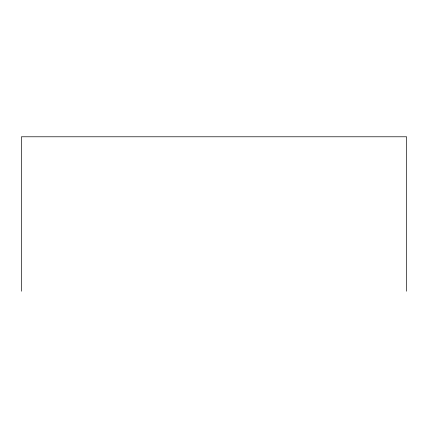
<?xml version="1.0" encoding="UTF-8"?>
<svg xmlns="http://www.w3.org/2000/svg" width="428" height="428" viewBox="0 0 428 428"><rect width="100%" height="100%" fill="white"/><g stroke="black" fill="none" stroke-linecap="round" stroke-linejoin="round"><path stroke-width="0.64" d="M406.6 291.217L406.6 136.783L21.4 136.783L21.4 291.217"/></g></svg>
